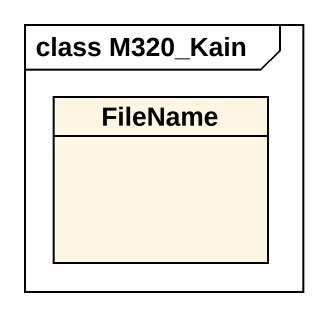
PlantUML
@startuml
mainframe class M320_Kain
hide circle
hide empty members
class FileName
@enduml
